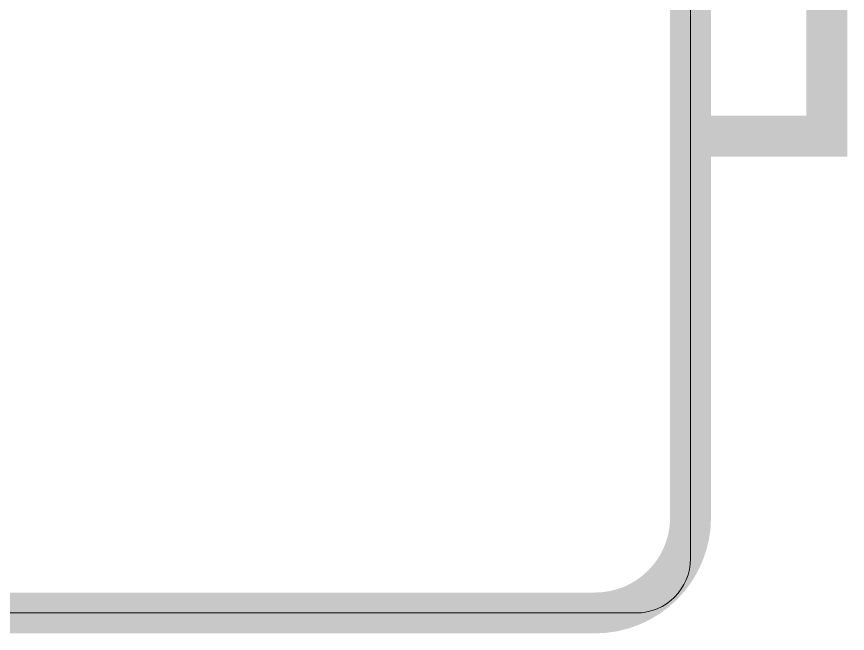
# Model space of a CAD drawing. Header units: metres. Extents: x 8 to 2416, y -346 to 476.
# Drawn here: x 133.423 to 134.032, y -225.381 to -224.928 of the extents above; entities that cross this region are included whole.
import ezdxf

# ---------------------------------------------------------------- set-up
doc = ezdxf.new("R2010")
doc.units = ezdxf.units.M
doc.linetypes.add('0', pattern=[0])
doc.layers.get('0').update_dxf_attribs({"color": 250, "linetype": '0', "lineweight": 20})
for name, color, linetype, lineweight in [('A-WALL', 250, 'Continuous', 20), ('baños', 140, 'Continuous', 0), ('SE-3', 253, 'Continuous', 5)]:
    doc.layers.add(name, color=color, linetype=linetype, lineweight=lineweight)
doc.layers.add('REVESTIMIENTO EXTERIOR', color=7, linetype='Continuous', lineweight=5, true_color=0xffdebd)

# ---------------------------------------------------------------- blocks, each defined once
blk = doc.blocks.new('PL BASE 1N NASAS 09')
at = {"layer": 'A-WALL'}
for p, q in [((-107.88107, -37.58972), (-107.88107, -38.95972)), ((-107.92107, -38.99972), (-109.04107, -38.99972))]:
    blk.add_line(p, q, dxfattribs=at)
blk.add_arc((-107.92107, -38.95972), 0.04, 270, 0, dxfattribs=at)
blk = doc.blocks.new('PL MUEBLES 1N NASAS 09')
at = {"layer": 'baños'}
blk.add_blockref('PL BASE 1N NASAS 09', (162.26154, 88.20329), dxfattribs=at)

msp = doc.modelspace()

# ---------------------------------------------------------------- linework, layer by layer
at = {"layer": 'REVESTIMIENTO EXTERIOR', "color": 30, "true_color": 0xf8991e, "const_width": 0.03}
msp.add_lwpolyline([(133.91707, -223.98564), (133.91707, -225.29564, -0.198912), (133.89656, -225.34514, -0.198912)], format="xyb", dxfattribs=at)
msp.add_lwpolyline([(133.91707, -224.41564), (134.01707, -224.41564), (134.01707, -225.01564), (133.91707, -225.01564)], dxfattribs=at)
at = {"layer": 'SE-3', "color": 254, "true_color": 0xd7ebd2, "transparency": 33554687, "const_width": 0.03}
msp.add_lwpolyline([(133.89656, -225.34514, -0.198912), (133.84707, -225.36564), (132.78707, -225.36564, -0.414214), (132.71706, -225.29564), (132.71706, -224.09564, 0.414213), (132.68707, -224.06564), (132.64706, -224.06564, 0.429888), (132.61707, -224.09735), (132.61707, -225.29564, -0.414214), (132.54707, -225.36564), (131.78707, -225.36564, -0.414214), (131.71707, -225.29564), (131.71707, -224.19578)], format="xyb", dxfattribs=at)

# ---------------------------------------------------------------- block references
msp.add_blockref('PL MUEBLES 1N NASAS 09', (79.53659, -274.56922))

doc.saveas('drawing.dxf')
